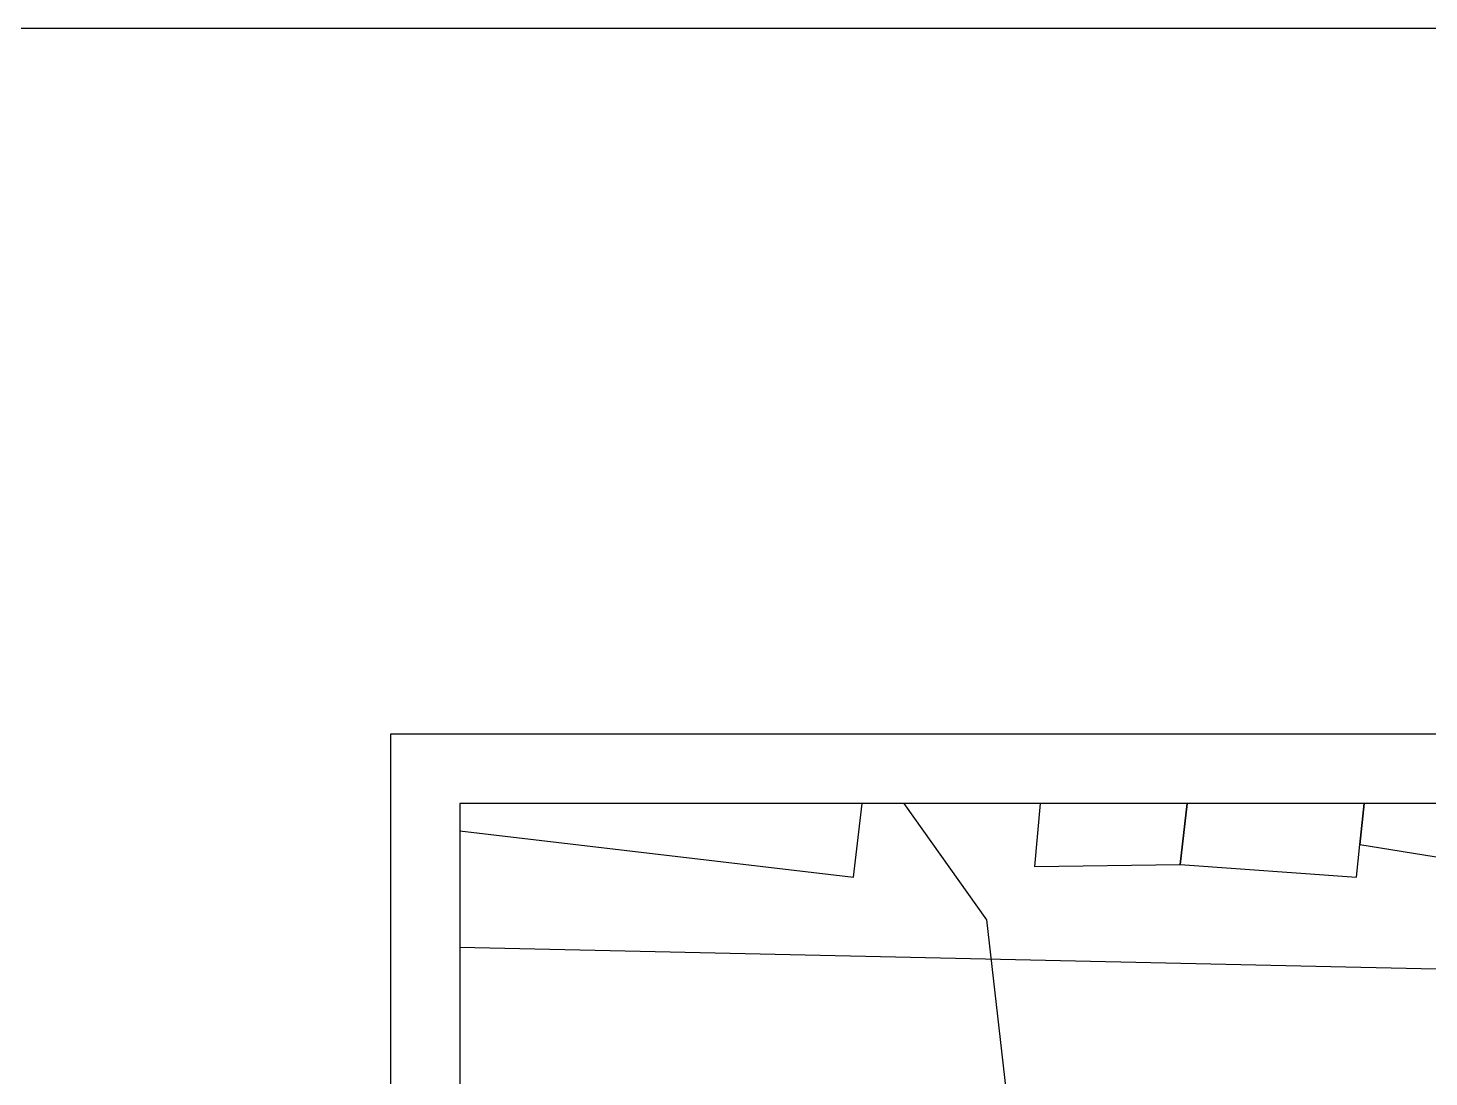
# Model space of a CAD drawing. Header units: millimetres. Extents: x 387 to 811, y 539 to 827.
# Drawn here: x 703.37 to 731.93, y 805.12 to 826.51 of the extents above; entities that cross this region are included whole.
import ezdxf

# ---------------------------------------------------------------- set-up
doc = ezdxf.new("R2010")
doc.units = ezdxf.units.MM
for name, color, linetype in [('12', 115, 'Continuous'), ('7', 8, 'Continuous'), ('CORTE_PAPEL', 7, 'Continuous'), ('cuvas de nível', 51, 'Continuous'), ('FORMATO', 6, 'Continuous')]:
    doc.layers.add(name, color=color, linetype=linetype)

msp = doc.modelspace()

# ---------------------------------------------------------------- linework, layer by layer
at = {"color": 2}
msp.add_lwpolyline([(698.178, 826.512), (810.545, 826.512), (810.545, 669.51), (698.178, 669.51)], close=True, dxfattribs=at)
at = {"layer": '12', "elevation": 54}
msp.add_lwpolyline([(793.44, 810.249), (791.956, 808.423), (790.346, 807.433), (761.226, 807.273), (733.296, 807.293), (712.172, 807.763)], dxfattribs=at)
at = {"layer": '7'}
for points in [[(712.172, 810.142, 129.667), (720.196, 809.193, 130.26), (720.373, 810.699, 130.231)], [(723.886, 809.413, 121.83), (726.856, 809.453, 122.3), (727, 810.699, 122.456)], [(724.001, 810.699, 122.011), (723.886, 809.413, 121.83)], [(726.856, 809.453, 122), (730.446, 809.193, 122.65), (730.516, 809.863, 123.26), (730.606, 810.699, 123.133)], [(727, 810.699, 122.161), (726.856, 809.453, 122)], [(730.606, 810.699, 123.133), (730.516, 809.863, 123.26)], [(730.516, 809.863, 123.26), (733.966, 809.303, 123.21), (734.121, 810.699, 123.001)]]:
    msp.add_polyline3d(points, dxfattribs=at)
at = {"layer": 'CORTE_PAPEL', "elevation": 74.516}
msp.add_lwpolyline([(710.756, 684.72), (794.856, 684.72), (794.856, 812.115), (710.756, 812.115)], close=True, dxfattribs=at)
at = {"layer": 'cuvas de nível'}
msp.add_polyline3d([(725.121, 803.025, 113), (723.336, 804.633, 113), (722.916, 808.323, 113), (721.227, 810.699, 113)], dxfattribs=at)
at = {"layer": 'FORMATO', "elevation": 74.516}
msp.add_lwpolyline([(712.172, 693.215), (793.44, 693.215), (793.44, 810.699), (712.172, 810.699)], close=True, dxfattribs=at)

doc.saveas('drawing.dxf')
